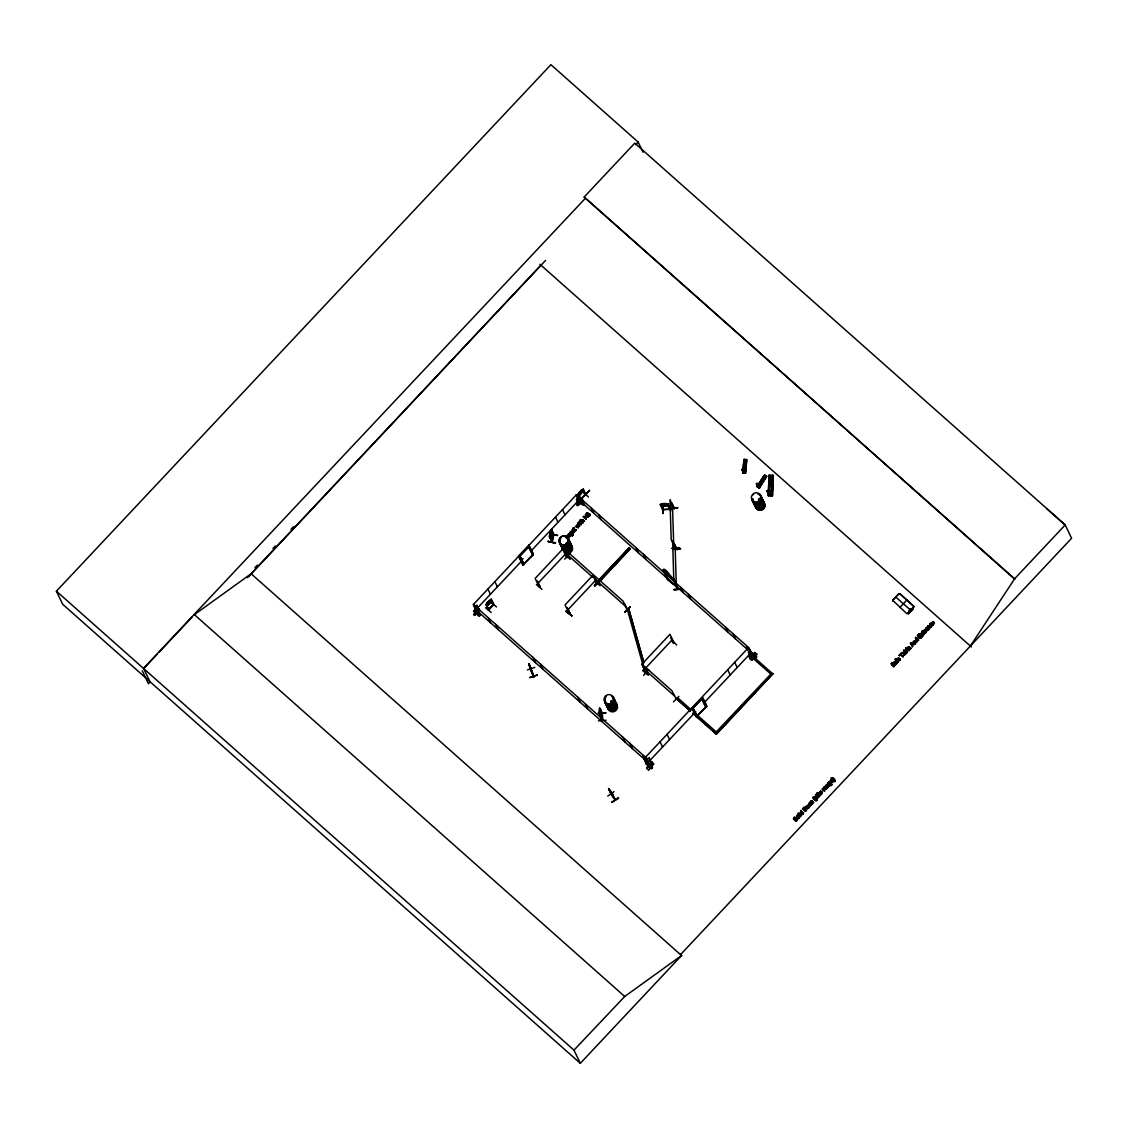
<?xml version="1.0" encoding="UTF-8"?>
<svg xmlns="http://www.w3.org/2000/svg" width="1128" height="1128" viewBox="0 0 1128 1128"><rect width="100%" height="100%" fill="white"/><g stroke="black" fill="none" stroke-linecap="round" stroke-linejoin="round"><path stroke-width="1.5" d="M828.178 782.747L829.01 784.595M571.614 530.569L571.656 531.499M897.239 659.288L898.24 657.864M907.688 648.163L908.223 646.852L909.408 646.809M796.368 816.813L797.284 818.435M831.505 784.453L830.899 784.115M605.835 712.84L598.108 713.277L605.849 712.924M771.03 490.68L771.679 493.993L769.113 494.163L766.913 491.357M768.253 495.728L769.056 475.297L773.272 475.41L772.595 495.7L768.267 495.742L769.099 475.367L770.184 475.438L769.649 490.666M772.088 495.7L772.934 475.339L772.37 495.657L768.774 495.573L768.831 493.514M768.915 490.666L768.859 475.452M769.169 490.666L769.578 475.452M769.395 490.624L770.17 475.452M769.55 494.811L770.72 494.811L769.818 495.389M770.988 495.375L770.72 494.811M771.002 491.625L771.679 494.149M771.848 495.7L772.186 475.339L771.947 495.7M771.34 495.7L772.511 475.424M811.06 805.434L808.846 803.46L809.396 802.939M743.281 469.107L742.125 469.657M551.042 536.872L551.113 534.884L550.506 535.715M804.757 808.24L804.053 809.467L803.136 808.593L804.729 808.113M529.328 664.942L528.919 663.687L531.514 671.583M567.539 556.287L567.877 556.992M598.009 583.035L630.341 548.617L598.094 583.19L596.712 582.64M597.276 582.584L596.077 580.102M596.952 582.386L597.572 583.331M627.182 609.134L623.065 601.125L563.337 548.152L567.046 557.613L564.296 552.17L564.973 551.832L564.296 552.17M626.435 608.838L627.267 609.317L624.263 603.649L627.408 609.67L628.86 609.247L643.862 662.728M646.147 672.683C648.191 674.375 642.086 665.887 643.82 666.93M646.696 673.247L644.99 669.017M643.623 666.761L646.964 672.993M675.785 698.57L676.194 698.881M675.813 699.007L675.644 698.345M552.241 541.299L551.761 541.948L551.888 540.946M552.128 541.877L553.594 534.559M553.947 534.587L552.029 541.933L549.449 535.997L551.973 541.722M551.409 534.291L550.831 532.909M831.928 784.171L831.745 785.017M568.709 535.039L570.289 536.434L568.949 534.122M808.621 804.475C806.266 805.138 812.964 809.298 808.48 804.56M815.685 797.059C821.621 803.15 809.467 793.647 817.236 798.695M924.128 630.002L926.046 632.441L924.791 630.326M568.343 534.658L568.639 533.713M824.497 791.123L822.284 789.163L823.003 788.387M549.787 533.53L549.505 536.801L550.52 531.091M550.055 537.675L550.126 532.867L551.62 531.598M549.9 537.633L551.888 530.287L550.083 537.591M550.464 538.493L552.1 534.404L551.564 529.483L550.436 531.133L551.225 530.78M551.507 536.886L552.452 531.161M803.08 813.33L802.953 814.134M581.428 520.008L581.329 520.219M825.682 785.553L827.896 787.513L825.682 785.553L826.246 785.003M928.147 625.772L927.822 626.717L928.245 625.518M932.828 625.109L932.419 624.433L932.278 625.25M903.754 649.996L904.91 651.082L905.037 650.25M745.537 473.224L746.581 459.618L743.888 459.561L742.661 473.069L745.594 473.224L746.835 459.716L744.029 459.477L742.985 473.083L743.521 472.519M743 472.984L744.55 459.547L743.479 473.111M743.31 473.083L744.55 459.547M744.071 472.632L744.043 471.899M744.283 472.674L743.507 472.632M745.044 473.196L745.932 459.66M551.521 531.401L550.224 536.181L549.872 533.544M551.916 532.233L550.619 536.999L550.267 534.376L552.043 530.329M568.836 537.703L569.386 537.224L567.877 535.885M826.993 788.303L826.754 788.641M905.389 654.353L905.643 654.014M928.189 630.228L928.541 629.621M928.358 629.523L927.272 630.707M673.909 507.868L673.881 508.573M675.503 547.165L675.094 547.7M672.951 542.004L676.997 549.844L672.612 540.862L673.825 580.737M678.154 589.027L674.093 579.115L662.926 569.668C666.479 565.086 683.85 598.855 676.546 586.419M560.842 537.844L561.293 537.802M566.016 543.541L567.031 542.455M566.355 543.64C567.581 541.722 565.339 543.809 567.229 542.765M606.258 696.314L605.609 696.85L606.342 696.582M611.475 701.954L611.179 701.024M610.882 701.87L611.7 702.208L611.898 701.179M613.11 705.902L613.942 705.536M753.532 494.572L752.982 494.741M759.595 499.958L758.636 499.45M892.925 601.365L892.615 600.463M906.757 613.632L892.685 600.279M601.985 719.622L599.574 714.659L601.464 719.255M589.859 514.128L589.888 515.651M894.758 664.279L893.996 666.549M801.543 813.937L802.784 813.387M917.854 640.309L916.556 638.843L915.922 639.477M567.299 537.802L567.596 536.942M810.623 802.685L812.597 803.799L810.947 801.782M825.231 788.204L825.823 788.98M895.392 663.772L895.519 662.587M903.88 653.916L904.275 654.663L905.037 653.958M903.909 654.212L904.487 652.985L904.994 654.268M905.347 650.602L906.489 652.492L907.025 651.998M810.609 801.486L809.453 803.051M810.637 801.867L811.131 800.838L812.329 801.232M586.419 513.254L586.913 515.115M793.548 818.688L794.422 817.222M891.19 663.645L891.642 665.182M570.697 534.249L571.868 533.896M809.072 807.422L808.691 806.731L808.494 807.577M825.766 788.867L826.457 787.823L826.218 788.754M833.098 781.239L833.296 781.831M896.182 663.701L896.422 662.756L896.323 663.504M899.538 660.106L900.088 658.865L900.031 660.247M900.13 658.978L899.707 659.951M908.815 648.896C910.113 650.095 911.198 646.344 910.677 648.882M927.977 629.692L927.385 628.592L926.821 629.635M806.252 807.042L806.59 806.21M897.662 659.161L898.001 658.315M908.11 648.036L908.449 647.19M932.165 622.078L931.996 622.98M770.495 484.448L769.987 483.179M771.552 483.856L770.96 482.784M531.119 670.751C539.762 692.465 525.126 652.534 533.558 675.855M533.544 675.742L530.654 670.187M488.678 601.224L488.114 601.83C486.591 605.665 491.864 600.998 488.621 601.168M581.836 520.219C586.757 528.271 576.239 516.286 581.301 520.868M928.161 626.421L929.43 628.832L927.766 626.604M673.881 507.938L674.206 508.601M675.136 547.841L672.683 542.018M677.674 588.872L677.773 588.407M762.006 480.119L762.345 480.979L763.064 480.415M580.004 491.709C578.424 495.502 583.768 490.962 580.596 491.103L579.947 491.653M601.873 713.249L602.056 720.482C604.636 715.871 597.445 698.754 599.856 715.42L599.885 714.602M568.78 537.591L568.343 538.606M905.389 654L904.205 655.086M806.647 810.031L806.562 808.705M908.407 613.265L908.844 610.685M806.125 808.409L805.025 807.606M915.865 639.364L915.88 640.154M600.251 716.153L600.025 708.722M600.336 716.238L600.561 714.517M797.045 816.376C795.917 818.505 800.485 818.59 798.469 816.517M548.137 541.214L555.484 543.231L548.067 541.496M796.904 819.52L796.636 820.239M930.205 624.165L930.685 625.349M550.506 535.56L551.38 532.148M566.834 538.098L567.581 536.308L566.862 536.322M825.076 787.598L824.794 788.796M894.73 663.49L895.068 661.727M903.584 653.69C904.938 650.884 902.019 655.96 904.726 655.001M815.431 796.791L815.798 795.931L815.798 796.946M924.537 630.073L925.115 629.861M895.9 659.908C897.719 658.837 894.997 660.853 895.815 659.048M921.04 633.682L921.618 632.653L922.831 633.062M828.178 783.1L828.431 782.324M819.464 792.392L821.424 791.447M830.321 780.844L830.631 779.984M897.254 658.639L897.423 659.838M907.702 647.895L908.689 646.739M799.442 817.433L798.892 818.477M799.428 817.8L799.259 816.644M815.741 797.172L816.066 796.368M823.299 788.782L824.85 790.742M572.206 533.882L570.768 534.841M553.51 535.462L551.211 529.511L553.777 535.532M548.067 541.539L555.54 542.723M557.57 535.532L550.111 533.685L557.542 535.377M917.811 640.196L917.459 641L915.922 640.225M487.493 602.338L487.31 604.693L489.862 602.719L490.469 600.392L487.395 602.281L486.083 605.045L487.395 602.281M551.084 536.773L551.423 532.148M806.224 809.509L805.477 810.722L804.335 809.65L805.561 808.818M579.27 492.146L579.186 494.543L582.697 490.92L581.131 490.384L577.874 494.811L579.834 498.661M574.406 530.978L574.067 531.88M611.531 794.38L610.953 793.619M821.748 793.492L822.27 792.434M833.127 780.886L831.815 782.014M934.167 623.206L934.393 622.501M479.146 614.083C470.728 598.785 475.847 611.207 477.708 611.799M649.742 764.784C649.305 766.391 655.312 758.115 650.264 764.953M750.628 657.652C756.352 650.729 748.075 664.448 748.936 653.479M831.449 784.355L830.603 785.398M593.159 574.603L597.093 583.218M646.302 671.978L645.681 672.401M673.924 642.481L673.219 642.805M488.269 609.726L486.379 604.241L488.551 610.206L493.768 604.65L493.035 605.003L491.075 599.25L493.838 604.664L491.075 599.25M797.369 819.647L796.41 821.001L795.31 820.733L795.846 821.283M586.898 514.453L587.209 513.099M794.084 818.843L794.535 817.701M573.165 534.869L573.052 533.798M586.25 513.832L586.602 513.043M793.576 818.449L794.211 817.518M825.301 788.021L825.569 788.839M569.146 547.221L568.145 547.686M614.125 705.733L613.294 706.269M913.891 606.624L907.814 613.561M896.661 663.476L896.266 664.251M571.6 531.387L573.602 532.684L574.462 530.78M523.082 558.642L522.532 559.051M826.697 784.905L828.248 787.132M913.835 641.564L915.034 644.173L912.764 642.1M553.608 534.785L551.211 529.511M796.861 819.929L796.523 818.914L795.325 819.52M568.484 534.178L568.879 534.39M581.371 523.307L582.231 522.856M924.495 632.766L925.609 632.963M932.771 624.997L932.447 625.73M913.497 641.522L914.244 640.803M921.097 633.428L921.844 632.709M800.302 812.597L801.176 811.638L800.401 812.371M915.626 639.097L916.246 638.561L915.682 640.817M771.524 483.799L770.692 484.42M574.772 531.359L574.335 532.063M675.531 547.954L675.461 547.221M802.812 813.161L801.162 812.09L801.599 814.049M800.852 812.555L800.894 813.415M822.199 792.688L820.775 793.506M934.238 622.825L932.814 623.657M930.29 624.01L930.515 625.166M477.666 612.264L478.765 613.59M479.555 610.657L479.71 610.516M577.367 502.016L578.833 504.484M651.871 762.88L650.038 765.136L645.977 756.775L748.738 647.359L752.898 655.706L751.036 657.61L748.329 652.21L750.064 650.362L748.527 652.379M828.713 782.705L829.418 782.183L830.687 783.368M566.341 536.759L565.946 536.533M824.089 787.908L825.217 786.794L824.949 787.993M893.87 662.192L894.081 662.982L895.124 661.84M903.26 652.181L902.95 653.168M925.905 628.888L927.131 628.437L925.679 629.339L926.159 627.803M572.093 530.527L572.093 531.387M572.065 530.78L573.109 530.287M806.308 806.731L807.338 806.252M819.929 792.237L820.267 791.814M908.167 647.726L908.928 647.162M929.81 624.165L929.895 623.798A1.678 1.621 -25.6 0 1 930.459 623.248M577.945 494.868L579.369 492.189M744.452 465.526L745.354 465.103L744.438 464.694M895.294 658.992L895.561 660.275M894.871 665.435L893.432 666.831L892.882 666.281L894.151 665.675M932.687 625.194L931.686 626.068M573.123 534.771L572.122 535.941L572.277 535.123M831.83 784.665L830.828 785.835L830.983 785.017M833.38 781.478L831.125 782.268M824.624 786.47L823.736 787.711L824.23 786.822M576.295 530.089L575.491 530.019L576.112 529.54M539.325 586.842L539.818 586.264L539.48 586.983M597.121 583.359L593.159 575.012L565.043 604.932L569.259 613.576L569.725 612.8M569.175 613.322C571.6 612.8 565.368 607.146 567.243 607.766M596.613 583.613L597.29 583.5M673.924 642.551L669.933 634.331L641.832 664.265L645.879 672.457M493.74 604.467C487.056 608.528 490.342 614.069 486.379 604.241M662.94 504.611L663.405 503.751M758.791 484.969L757.734 483.658M764.53 475.099L756.944 486.676L764.474 475.015L766.659 476.326L758.693 487.677L759.454 488.128M764.826 475.283L756.987 486.478L759.158 487.747M757.663 487.084L764.925 475.297L757.367 486.915M758.369 487L757.649 486.718L758.538 486.323M758.834 487.733L766.25 476.058M758.989 487.846L766.448 476.213M759.13 487.945L766.645 476.27L759.412 488.1M566.989 537.28L567.257 536.096M895.04 662.545L894.758 663.743M770.495 494.882L770.325 493.909M581.005 499.492L578.255 494.078L579.651 498.491M584.981 494.614C565.41 516.229 607.047 471.687 580.497 499.972M585.784 494.572L583.275 489.256L581.131 490.384L583.345 489.312M895.322 663.081L895.801 662.221L896.464 662.869M903.993 653.831L904.529 653.084M825.358 788.134L825.837 787.274L826.5 787.922M970.362 646.048L1014.594 578.819L584.163 197.047L634.782 143.143L1065.213 524.915L1071.6 538.253L680.536 954.626L681.538 955.529L580.314 1063.323L62.66 604.255L56.4 591.185L550.901 64.677L638.166 142.086L643.045 152.252M473.633 611.277L479.344 616.114L473.633 611.277L474.648 610.036L480.415 614.971L479.344 616.114M474.521 610.304L480.147 615.239L474.606 610.079M652.407 767.858L646.725 762.866M809.918 802.727L811.413 805.054M569.654 612.913L569.344 613.477M580.455 503.299C581.47 500.804 576.084 508.432 580.511 502.468M810.75 801.374L811.709 800.894M928.288 626.336L929.782 628.465M759.468 500.099L758.538 500.395M817.039 793.689C817.236 792.688 817.814 795.48 818.195 793.957M586.814 513.705L587.547 513.043M891.712 663.856L892.445 663.193M823.13 788.289L823.44 788.698M824.356 787.57L825.386 786.963M574.208 531.514L573.489 532.106M808.452 807.465L807.535 808.085M568.258 538.042L567.652 537.041M536.406 584.501L542.032 589.422M566.016 611.334L571.924 615.944L566.03 611.291M642.805 670.244L648.515 675.094L642.593 670.483M927.85 629.776L927.117 630.171M581.484 520.107L582.725 519.684M661.121 504.399L660.402 504.752L661.121 504.399L663.701 509.912L662.869 509.461M669.581 508.954L670.525 509.066L663.447 509.391M670.342 509.179L667.945 503.849L667.282 504.244L667.945 503.849M485.576 607.696L491.202 612.49M569.626 532.74L570.655 531.556L572.925 533.657M907.589 652.012L906.531 653.225L903.401 650.377M828.333 782.635L829.362 781.45L831.632 783.551M932.221 625.138L931.22 625.575M826.598 788.796L825.372 789.332M801.359 814.43L802.91 814.035M930.332 624.108L931.15 623.587M830.434 783.875L829.418 784.143M566.002 536.646L567.511 535.744M902.597 653.056L904.529 652.407M925.496 628.677L926.61 627.732M571.797 530.428L573.56 529.991M929.951 623.897L931.291 623.431M799.244 817.927L798.342 818.59M581.301 523.857L582.26 522.842M551.197 535.081L550.605 533.713M897.789 658.71L899.044 658.555L897.691 659.344M895.435 658.808L895.435 660.204M891.374 663.518L891.994 662.77M589.831 515.538L589.084 516.398M900.172 659.894L899.199 660.641M934.435 623.417L932.602 624.108M808.776 807.775L806.379 808.113M808.621 808.127L809.157 807.197M804.659 808.621L804.053 809.467M477.736 611.827L478.089 612.236M578.734 504.301L580.596 503.046L576.563 494.642L473.802 604.058L477.863 612.433M651.533 763.36L651.631 763.543M806.435 810.172L805.434 811.413L802.487 808.804L804.081 807.338M645.78 762.345C636.361 742.816 656.017 775.147 646.189 762.091M646.513 759.595L643.186 757.001M648.952 765.193L645.554 762.091L643.355 756.803M747.455 649.784L746.426 647.077M646.725 768.041C662.15 755.083 641.226 768.182 648.713 769.874L653.591 763.896L648.713 769.86M646.781 768.154L651.857 762.302L653.761 764.051M647.007 768.337L652.054 762.528M754.829 652.506L749.838 658.414L754.829 652.506L756.817 654.325M755.069 652.731L750.317 658.837L754.914 652.576M751.77 660.134C762.598 643.355 752.841 665.943 749.782 658.315M599.758 709.216L599.588 715.335M646.598 763.12L652.59 767.689L651.519 768.831L645.822 763.952L646.725 762.965M474.536 615.38C482.037 608.923 480.218 605.384 473.548 614.506L474.536 615.38L479.442 609.444M579.355 499.239L577.945 497.631L582.048 504.625L580.398 502.876L582.203 504.357L580.751 501.565M478.808 614.196L477.214 612.786L478.737 613.618M582.499 499.704L577.494 505.499M580.271 503.06L582.133 504.244M744.409 464.651L744.466 465.568M537.139 581.089L539.889 586.518L537.337 581.258M565.043 551.127L567.962 556.499M564.691 559.135L569.936 553.495M570.246 559.375L564.564 554.341M594.357 577.141L597.657 583.514M594.682 577.776L598.009 583.373M594.202 578.692C594.921 577.24 594.978 582.979 596.853 584.149M594.512 580.976L600.138 585.756M598.573 580.962L594.371 585.474L595.034 586.052L599.194 581.498M594.752 585.784L598.813 581.117M594.625 585.686L599.109 581.047M630.129 606.892L624.616 612.293L630.171 606.92M670.793 637.856C671.512 636.319 671.555 642.565 673.571 643.214M643.609 675.404L648.783 669.708M676.744 644.99L671.357 639.83M646.231 672.81L642.17 664.336L671.992 690.787L676.151 698.754M678.859 696.371L673.501 701.856M150.235 681.862L148.459 683.765L142.255 670.808M248.71 576.337L251.121 573.757L681.538 955.529L624.715 996.475L194.171 614.45L143.552 668.354L149.925 681.65M476.89 605.186L475.156 607.033M576.352 499.676C578.636 493.937 575.224 504.709 578.932 504.851M578.664 504.724L580.398 502.876M584.53 504.103L583.557 505.161L580.215 502.016M649.065 757.889L647.331 759.75M649.841 764.967L651.772 763.289L649.263 758.058M750.881 656.989L752.277 655.1M751.079 651.899L756.789 656.722L755.816 657.624M143.679 668.594L156.933 654.48M159.344 651.913L191.887 617.27M194.171 614.45L585.361 198.316M635.769 144.638L638.166 142.086M254.914 567.736L257.325 565.184M272.948 548.532L275.359 545.98M290.996 529.328L293.393 526.762M247.497 577.606L540.946 265.165M248.794 576.394L545.529 260.455M518.894 556.16L522.955 565.043L518.485 556.034L529.046 545.289M528.933 545.473L533.248 554.074L523.575 564.282L519.557 555.78L528.468 546.276L532.952 555.314L523.646 564.141L519.585 555.667L528.412 546.389L532.952 555.314M477.482 608.034L522.349 560.264M530.668 551.395L579.073 499.873M490.934 602.028L496.517 606.977M488.41 609.853L493.542 604.227M577.776 522.659L578.565 522.574M583.796 516.116L583.331 516.793L587.265 517.005M587.307 517.117L585.263 514.565L588.266 517.287L584.078 516.779M574.561 528.172L573.912 528.849L574.194 527.777L573.602 528.581L572.911 527.904L573.25 528.947M574.251 527.89L573.602 528.581M575.872 526.156L577.903 527.185M576.69 525.126C583.162 527.171 573.405 522.884 577.959 527.298M579.256 525.916C575.054 520.064 583.261 529.328 577.381 525.549M578.509 523.195L581.131 524.901L578.861 522.828M579.157 522.504L581.357 523.97M580.398 521.192C579.933 521.869 580.032 521.333 581.428 523.42M588.111 512.887L586.645 513.141M573.517 529.117L574.786 530.315M572.291 531.655C574.631 528.426 572.192 532.909 571.966 530.978M573.151 532.233L573.771 530.089M588.055 516.215L589.535 514.65M567.666 534.742L570.232 536.322M582.894 520.389L584.558 521.235L583.077 519.853M583.275 516.68L586.278 519.402L584.022 516.666M563.253 548.49L535.151 578.424L539.311 587.053M537.647 583.641L565.762 553.721M567.553 610.163L595.654 580.229M629.255 547.658L596.923 582.076L629.255 547.658L630.411 548.786M645.498 668.241L672.443 639.562M690.463 711.162L676.786 699.036L677.731 697.781L691.478 710.062M692.098 708.426L702.659 697.668L692.352 708.638C697.682 722.272 699.36 717.732 692.521 707.453L701.842 698.627L693.015 707.89M692.916 707.947L701.842 698.443C706.833 712.163 709.117 707.693 702.406 697.456M648.473 762.006L695.722 711.712M704.041 702.843L751.248 652.576M696.371 714.306L695.426 715.561L692.944 713.361M716.393 734.159L772.821 673.839L716.393 734.159L696.667 716.661L697.612 715.406L716.252 731.945M772.906 673.994L753.095 656.341L752.15 657.596L770.706 673.966M705.931 706.988L697.062 716.421L692.521 707.453M907.18 613.59L913.708 606.963M908.491 613.505L913.186 608.753L908.576 613.674L913.186 608.753L910.381 609.049M905.516 648.106L909.013 650.588L905.869 647.74M915.64 637.334L918.784 640.182M901.272 652.9L899.086 655.396L901.667 653.323M910.86 642.692L910.451 643.284L914.794 644.426L913.285 644.271L912.214 645.399L912.834 646.513M919.292 633.865L917.501 635.614L919.25 633.753L918.277 635.642L919.08 636.347L920.307 634.881L919.376 636.559L920.533 637.63L921.9 636.178L920.533 637.63M925.383 633.062L924.481 633.428L921.943 631.257L923.522 630.651L922.93 631.44M900.313 654.592L899.425 655.706L900.313 654.592L902.964 657.018M918.22 635.529L919.644 634.176M893.009 663.038L891.557 663.306M922.281 631.962L921.943 631.257M895.985 660.726L898.255 662.037L895.942 660.613M896.915 659.753L896.337 660.359L896.548 659.358M924.283 632.653L923.522 630.651M898.988 658.442L897.93 659.725M909.436 647.317L908.378 648.6L909.14 647.119M933.251 621.965L932.193 623.248L932.955 621.768M912.834 644.074C913.201 646.57 909.633 641.24 912.89 644.187M909.605 646.823L909.253 649.178M932.87 623.756L933.674 621.683M912.27 645.512L913.285 644.271M923.917 634.711L922.605 633.485M926.046 632.441L924.819 630.679M930.727 627.464L928.852 625.871M916.331 642.791L915.005 641.564M920.504 638.335C926.201 631.595 918.967 643.157 917.501 635.614M922.634 636.079L920.363 634.006M1014.594 578.819L1065.213 524.915M580.314 1063.323L573.983 1050.126L624.715 996.475M797.27 814.092L800.358 816.827M798.229 813.288L798.582 812.752M803.714 813.26L800.57 810.412L801.232 811.751M813.485 796.876L813.161 797.99M815.727 794.662L815.685 794.549M820.775 795.085L817.278 792.617L820.423 795.466M830.955 778.221L833.409 778.292M815.276 794.972L816.066 794.887M801.585 815.53L798.962 813.824L801.232 815.896M818.674 797.327L816.066 795.621L818.336 797.693M816.46 793.858L817.039 795.184M804.391 809.763L805.364 808.861M819.83 792.434L820.155 793.111L820.634 791.56M807.197 808.127L808.212 806.224L806.999 808.015M820.38 793.252L821.833 791.715L820.817 793.619M831.674 782.071L832.224 779.786M831.294 781.817L832.69 780.167M806.182 810.454L805.434 811.413M810.947 802.346L812.245 804.165M813.781 802.53L812.273 801.134M819.591 796.354L817.631 794.563M829.179 786.145L826.866 784.862M834.79 781.563L835.101 780.435M665.083 503.567L666.281 506.049L663.701 506.162L662.489 503.708L661.671 504.724L663.884 505.696L666.69 504.301C665.28 502.848 659.542 503.455 660.726 505.654L663.673 506.275L668.439 505.006M524.139 564.578L520.064 556.104L528.891 546.826M663.476 571.106L673.176 578.932L663.476 571.106L667.536 579.581L677.237 587.406M667.536 579.581L666.507 576.267M696.582 715.928L705.902 707.101L701.799 698.528M580.469 494.628L583.613 490.144M588.421 496.954L582.88 491.78M750.134 652.872L755.986 657.568L750.275 652.745M751.784 655.213L752.686 655.185M895.491 658.921L896.041 659.006M816.827 793.224L817.56 793.181M479.076 610.403L477.088 605.355M589.62 515.806L587.984 516.13M903.246 652.943L903.74 652.492M934.238 623.657L933.448 624.165M910.437 649.009L909.647 649.516M821.41 794.027L822.199 793.52M576.07 530.202L575.28 530.512M806.21 806.153L807.31 805.745M572.77 535.264L572.122 535.941M830.969 780.379L831.815 780.181M832.718 781.676L832.013 782.028M921.604 633.428L922.986 635.713M914.004 641.508L915.062 641.677M572.46 534.94L571.84 535.391M677.787 588.478L678.111 589.112L676.814 586.405M826.598 784.439L827.896 784.327M796.777 816.193L798.046 815.784M894.236 661.882L895.435 661.389M892.107 663.25L891.656 664.392M905.389 649.869L904.91 651.082M589.056 515.849L589.197 514.312M893.968 665.999L894.095 664.462M802.741 814.247L801.627 814.529M809.707 802.431L810.581 802.078M567.003 557.57L567.187 556.696M610.953 701.038L612.236 701.475M904.811 654.353L903.895 654.268M585.418 494.388L583.021 489.171M770.156 483.052L771.496 483.221M796.65 820.69L795.804 821.17M194.284 614.704L251.121 573.757M646.048 672.02L646.88 672.88M611.122 794.38L608.584 788.514L612.871 794.662M608.965 789.459L612.927 794.605M609.599 789.811L610.826 792.011M610.121 790.587L612.476 794.183M610.601 791.25L611.461 792.561M611.009 791.8L615.352 799.865L614.859 799.019M614.055 791.616L607.752 796.1M613.265 795.494L612.546 794.07M612.123 802.22L618.37 797.637M612.067 802.149L618.666 798.088L612.01 802.036M587.998 514.918L588.858 514.396M892.304 665.196L894.335 664.688M892.953 664.279L891.755 664.491M892.629 664.618L894.659 664.223M794.563 819.111L795.367 818.731M795.057 819.083L796.142 818.449M588.097 514.227L589.154 513.804M830.885 779.913L831.787 779.688M795.663 819.295L796.918 819.365M899.495 659.993L898.551 660.134M794.465 817.335L795.113 817.433M674.304 508.784L669.976 499.648L671.188 539.522L674.516 546.474M602.07 713.784L599.715 707.975M797.002 815.995L797.764 815.741M665.619 504.766L663.109 504.977M797.242 816.348L798.102 816.334M830.391 784.58L829.475 784.735M917.628 641.324L916.697 641.451M587.942 514.805L587.223 515.059M795.268 819.421L794.183 819.605M570.415 532.571L571.966 533.474M489.157 600.434L491.385 599.391M488.664 604.777C483.179 607.851 492.865 602.563 491.723 600.279M660.416 504.822L662.545 503.807M759.384 499.281L758.354 499.351L759.229 499.168M578.34 495.7L580.525 494.684M677.336 587.505L678.182 587.801M599.476 710.555L600.04 713.234L599.504 711.373M766.941 490.567L766.575 491.357M762.387 479.908L763.078 480.443M572.375 529.878L573.306 529.864M820.409 791.137L819.52 792.956M529.258 664.618L530.47 667.734M529.201 665.252L530.865 670.836M529.779 666.972L530.527 668.34M529.977 667.649L533.516 675.376M534.757 667.395L527.425 669.877M531.175 670.131L529.624 665.562M529.878 677.406L537.21 674.939M529.963 677.66L537.295 675.193M628.86 609.247L627.337 609.515L645.244 673.176L646.682 672.753L645.752 669.412M669.722 509.08L670.455 509.334L662.77 509.757M910.479 609.12L913.074 608.598M759.045 485.068L759.313 486.859L756.197 483.616L759.37 486.774L758.848 484.885M804.024 807.225L804.913 807.521M766.927 490.722L771.03 490.835M575.661 530.611L574.928 530.357M909.365 649.573L911.015 648.191M899.242 660.754L898.339 660.585M807.831 808.635L806.929 808.48M767.407 490.609L770.551 490.708M663.419 503.835L665.449 504.399M667.282 504.174L669.849 509.461M670.765 505.429L670.596 511.336M806.872 806.069L807.634 806.435L806.28 807.239M674.304 507.981L671.498 502.82L673.853 508.46M671.809 507.727L677.97 507.713L671.527 508.136M674.389 544.02L676.941 549.195M671.512 548.335L679.141 547.616M674.149 589.874L681.82 588.943L674.149 589.817M599.391 712.092L600.209 714.729L600.054 709.836M742.238 469.022L743.084 469.065M830.011 784.876L828.967 784.496M523.575 564.282L522.955 565.043M905.812 649.714L906.616 649.968M768.817 484.744L772.666 484.73M768.704 493.232L772.088 493.5M569.414 612.631L567.046 607.597M669.679 509.264L667.254 503.906M743.93 460.887L746.482 461.028M743.845 461.803L746.398 461.944M743.719 463.171L746.257 463.27M743.606 464.398L746.144 464.496M746.031 465.906L743.479 465.765M741.801 470.108L743.267 472.012L744.973 472.012M743.267 472.012L744.959 472.11L744.536 469.84M573.32 532.726L572.136 532.162M905.883 650.221L907.293 651.476M675.348 583.909L675.362 583.317M794.605 819.788L793.83 819.393M820.634 791.109L821.678 791.644M816.178 800.598L817.363 800.316M832.097 777.841L831.336 777.657M805.519 808.705L806.294 809.453M831.547 778.123L832.661 778.475M798.116 818.716L797.228 818.336M582.274 519.486L583.12 519.966M921.985 632.582L924.269 634.331M533.248 675.926L529.229 664.547M926.765 627.619L928.936 629.368M825.217 786.286L827.402 788.035L825.428 786.329M665.055 503.511L668.044 504.089M663.673 506.275L660.796 505.555M831.886 778.165L833.366 778.842M816.376 800.274L815.615 799.963A3.44 3.299 -25.6 0 1 814.571 799.329M550.915 531.979L550.351 534.39M744.212 469.84L743.451 469.065M816.221 800.711L814.867 800.147M585.178 495.121L582.541 489.665M894.01 663.842L895.012 664.815M831.491 780.012L832.111 780.379L830.758 781.168M767.378 491.639L766.575 491.202M797.99 815.671L799.132 816.489M914.582 640.69L916.683 642.424M571.078 534.475L570.035 533.643M531.26 668.777L528.835 663.715M815.558 800.542L814.233 799.667M926.257 629.748L926.976 630.764M895.392 664.378L894.701 663.631M756.789 483.207L757.508 483.63M575.463 526.438L578.255 527.946L577.324 525.436M908.844 649.573L907.998 648.868M820.606 794.084L819.76 793.365M930.91 626.111L929.726 624.841M833.042 778.024L834.325 779.039M898.607 660.232L899.411 658.16M798.271 815.755L799.315 816.742M763.741 476.242L765.898 477.454M762.5 478.216L764.657 479.485M761.823 479.259L763.994 480.528M761.076 480.443L763.233 481.712M759.905 486.563L757.988 485.576M832.972 778.531L834.452 780.054M899.693 593.568L913.99 606.469M828.615 783.199L829.461 784.256M932.377 624.08L931.446 622.712M806.703 808.438L805.956 807.62M665.308 576.154L665.111 575.717M570.303 534.7L569.569 533.868M801.148 814.374L800.26 813.26M811.808 801.416L813.429 802.91M581.089 501.199L583.472 503.046M580.074 502.157L583.557 505.161M750.938 653.817L755.732 657.864M566.228 611.08L571.882 615.832M582.753 499.944L581.766 499.069L576.605 504.78L577.592 505.654M478.568 614.097L477.158 612.842M1014.777 579.2L584.163 197.047M539.931 264.276L971.377 646.936M899.848 593.666L914.018 606.652M929.585 625.702L931.079 627.083M929.416 626.237L930.67 627.351M927.174 626.759L929.387 628.733M924.114 633.189L922.648 632.343M915.287 637.715L916.303 638.674M905.925 647.853L909.013 650.588M904.473 652.294L906.038 653.746M900.68 654.198L903.345 656.623M896.295 660.247L898.255 662.037M895.801 661.53L897.366 662.982M746.242 647.275L748.343 649.136M578.749 499.887L747.892 649.911M749.979 653.225L752.08 655.086L749.57 649.869M579.806 521.982L579.115 521.305L579.454 522.363M573.87 528.75L574.97 529.793M828.037 784.383L829.531 785.765M827.867 784.905L829.136 786.033M565.847 553.369L593.074 577.522M595.739 579.891L625.561 606.342M822.284 789.163L824.455 791.01M817.278 794.93L819.238 796.735M706.861 706.466L702.293 697.654M644.68 669.567L674.502 696.018M690.378 710.992L676.786 699.036M692.86 713.192L695.356 715.406M716.322 734.004L696.667 716.661M696.568 717.436L692.268 708.328M475.692 609.614L647.331 761.851M645.865 762.02L648.84 764.516M680.607 954.556L681.608 955.458M56.4 591.185L573.983 1050.126M1046.742 508.615L1065.396 525.295M673.783 584.29L667.494 578.326M611.024 793.633L615.211 799.526M614.915 799.724L612.194 794.183L613.336 795.437M615.014 799.921L610.84 794.14M577.762 494.572L578.438 494.247L580.948 499.478M531.133 669.524L528.609 663.913M477.158 612.659L473.182 604.382L644.821 756.62L648.84 765.024M752.376 655.298L749.401 650.066M793.886 819.506L793.492 818.575M589.704 513.959L590.099 514.664M814.317 799.132L813.824 798.37A3.638 3.497 -25.6 0 1 813.471 797.369M577.832 523.914L579.2 525.803M834.198 779.617L834.607 780.407M911.015 643.298L912.03 645.103M910.395 643.171L912.467 646.908M813.556 798.934L813.119 797.891M906.87 600.025L899.848 607.499M910.818 610.375L895.9 597.149M772.849 477.341L769.042 477.426M772.807 478.723L769 478.808M765.39 478.244L763.247 477.031M771.82 673.035L715.237 733.031M750.064 650.362L752.63 656.017L752.179 655.424M749.133 649.502L747.878 646.894L576.239 494.656L579.989 502.707M732.946 633.654L735.456 638.871M725.501 627.041L727.997 632.258M660.43 504.456L663.024 510.011M680.551 548.772L672.866 549.28M734.68 662.319L737.19 667.55M662.954 513.451L662.347 507.586M727.687 669.764L730.197 674.995M688.221 593.977L690.717 599.208M681.763 588.83L674.093 589.338M680.762 587.364L683.272 592.595M674.741 583.655L676.772 587.899M643.482 554.299L645.991 559.53M636.037 547.686L638.533 552.917M598.756 514.622L601.252 519.853M591.298 508.009L593.807 513.24M645.244 673.176L646.612 672.584L645.667 669.242M562.505 509.616L565.015 514.833M667.057 734.328L669.553 739.559M555.512 517.061L558.022 522.278M660.063 741.773L662.559 747.004M565.551 551.578L568.117 556.851M551.493 529.469L554.031 534.884M549.449 535.997L552.269 541.369M629.889 743.38L632.399 748.611M622.444 736.767L624.94 741.998M528.792 545.064L533.248 554.074M606.018 720.298L598.39 720.862M599.391 708.694L601.901 713.996M599.574 714.659L602.366 720.538L602.126 713.107M585.164 703.703L587.66 708.934M577.705 697.09L580.215 702.321M608.584 788.514L611.489 794.394M540.425 664.025L542.935 669.256M532.98 657.412L535.476 662.644M494.882 581.625L497.377 586.842M487.888 589.07L490.384 594.287M490.595 599.758L493.049 605.045M495.7 624.348L498.195 629.579M488.241 617.735L490.736 622.966M529.864 666.465L530.287 667.564M834.875 779.8L835.157 780.548M628.775 609.092L643.792 662.559M530.851 669.144L531.119 670.201M834.748 780.957L834.847 781.676M813.429 796.763L813.528 797.468A3.638 3.497 -25.6 0 0 813.866 798.469M670.342 505.358L670.568 509.941M675.108 546.093L676.264 584.219M672.485 504.879L673.698 544.739M567.497 539.269A4.822 4.625 -25.6 0 1 567.751 547.334A4.822 4.625 -25.6 0 1 560.461 543.738M567.497 539.128A4.893 4.695 -25.6 0 1 567.751 547.306A4.893 4.695 -25.6 0 1 560.334 543.654M568.089 540.481A4.822 4.625 -25.6 0 1 570.204 546.361A4.822 4.625 -25.6 0 1 564.31 549.124A4.822 4.625 -25.6 0 1 561.222 543.865M561.166 543.738A4.822 4.625 -25.6 0 0 564.31 549.124A4.822 4.625 -25.6 0 0 570.274 546.488A4.822 4.625 -25.6 0 0 568.145 540.608M560.221 539.692A4.822 4.625 -25.6 0 0 562.534 546.107A4.822 4.625 -25.6 0 0 568.963 543.09A4.822 4.625 -25.6 0 0 565.523 537.196A4.893 4.695 -25.6 0 1 569.118 543.259A4.893 4.695 -25.6 0 1 562.576 546.333A4.893 4.695 -25.6 0 1 560.221 539.804M568.413 539.706A4.822 4.639 -25.6 0 1 567.088 547.404A4.822 4.639 -25.6 0 1 560.334 543.499M566.82 537.83A4.822 4.639 -25.6 0 1 568.949 543.71A4.822 4.639 -25.6 0 1 563.041 546.488A4.822 4.639 -25.6 0 1 559.883 541.073M565.593 537.21A4.893 4.695 -25.6 0 1 569.076 543.188A4.893 4.695 -25.6 0 1 562.548 546.262A4.893 4.695 -25.6 0 1 560.193 539.734M570.486 544.063A4.822 4.625 -25.6 0 1 569.161 551.747A4.822 4.625 -25.6 0 1 562.421 547.841M570.5 543.922A4.893 4.695 -25.6 0 1 570.697 550.605A4.893 4.695 -25.6 0 1 563.831 551.028M563.027 550.083A4.893 4.695 -25.6 0 1 562.308 547.771M570.049 544.584A4.822 4.625 -25.6 0 1 571.656 551.366A4.822 4.625 -25.6 0 1 564.508 552.255M563.196 550.238A4.822 4.625 -25.6 0 1 563.126 547.841M568.738 541.722A4.893 4.695 -25.6 0 1 570.895 547.686A4.893 4.695 -25.6 0 1 564.916 550.492A4.893 4.695 -25.6 0 1 561.702 545.021A4.822 4.625 -25.6 0 0 563.112 549.364M570.373 543.809A4.822 4.639 -25.6 0 1 570.571 550.408A4.822 4.639 -25.6 0 1 563.803 550.816M563.013 549.9A4.822 4.639 -25.6 0 1 562.294 547.602M568.78 541.933A4.822 4.639 -25.6 0 1 570.909 547.827A4.822 4.639 -25.6 0 1 565.001 550.591A4.822 4.639 -25.6 0 1 561.843 545.191M568.667 541.694A4.822 4.625 -25.6 0 1 570.613 547.954A4.822 4.625 -25.6 0 1 564.127 550.041M760.864 496.771A4.822 4.625 -25.6 0 1 758.961 504.695A4.893 4.695 -25.6 0 1 752.813 499.239M752.94 499.337A4.822 4.625 -25.6 0 0 758.961 504.695A4.893 4.695 -25.6 0 0 760.878 496.63M760.441 497.293A4.836 4.639 -25.6 0 1 760.695 505.372A4.836 4.639 -25.6 0 1 753.363 501.763A4.836 4.639 -25.6 0 0 760.667 505.33A4.836 4.639 -25.6 0 0 760.413 497.236M760.187 495.192A4.893 4.695 -25.6 0 1 758.848 503.003A4.893 4.695 -25.6 0 1 751.995 499.041M760.751 496.531A4.822 4.625 -25.6 0 1 758.848 504.442A4.822 4.625 -25.6 0 1 752.813 499.098A4.893 4.695 -25.6 0 0 758.904 504.597A4.893 4.695 -25.6 0 0 760.85 496.56M760.963 496.249A4.822 4.625 -25.6 0 1 758.27 503.243A4.822 4.625 -25.6 0 1 752.122 499.112M758.002 494.261A4.822 4.625 -25.6 0 1 759.158 494.656M760.159 495.121A4.893 4.695 -25.6 0 1 758.82 502.919A4.893 4.695 -25.6 0 1 751.967 498.957M760.06 495.093A4.822 4.625 -25.6 0 1 758.735 502.778A4.822 4.625 -25.6 0 1 751.995 498.872M761.823 500.212A4.822 4.625 -25.6 0 1 763.952 506.077A4.822 4.625 -25.6 0 1 758.058 508.855A4.822 4.625 -25.6 0 1 754.9 503.455M763.43 502.073A4.836 4.639 -25.6 0 1 762.105 509.786A4.836 4.639 -25.6 0 1 755.337 505.88M763.402 502.03A4.836 4.639 -25.6 0 1 762.077 509.743A4.836 4.639 -25.6 0 1 755.309 505.823M760.483 497.448A4.794 4.611 -25.6 0 1 760.737 505.485A4.794 4.611 -25.6 0 1 753.462 501.889M761.132 498.618A4.893 4.695 -25.6 0 1 763.289 504.583A4.893 4.695 -25.6 0 1 757.297 507.389A4.893 4.695 -25.6 0 1 754.096 501.904M761.019 498.52A4.822 4.625 -25.6 0 1 763.148 504.399A4.822 4.625 -25.6 0 1 757.255 507.163A4.822 4.625 -25.6 0 1 754.096 501.763M613.477 698.472A4.822 4.625 -25.6 0 1 612.166 706.156A4.822 4.625 -25.6 0 1 605.426 702.25M613.491 698.331A4.893 4.695 -25.6 0 1 612.151 706.142A4.893 4.695 -25.6 0 1 605.299 702.18M611.771 696.202A4.893 4.695 -25.6 0 1 613.928 702.18A4.822 4.639 -25.6 0 1 608.006 705.014A4.822 4.639 -25.6 0 1 604.848 699.6M604.735 699.501A4.893 4.695 -25.6 0 0 607.95 704.986A4.893 4.695 -25.6 0 0 613.928 702.18A4.822 4.639 -25.6 0 0 611.785 696.343M613.378 698.232A4.822 4.639 -25.6 0 1 612.053 705.931A4.822 4.639 -25.6 0 1 605.299 702.011M611.658 696.117A4.822 4.625 -25.6 0 1 613.604 702.363A4.822 4.625 -25.6 0 1 607.132 704.464A4.822 4.625 -25.6 0 1 605.186 698.204M615.451 702.589A4.822 4.625 -25.6 0 1 614.125 710.273A4.822 4.625 -25.6 0 1 607.386 706.368M614.436 701.757A4.893 4.695 -25.6 0 1 616.593 707.721A4.893 4.695 -25.6 0 1 610.601 710.541A4.893 4.695 -25.6 0 1 607.4 705.056A4.893 4.695 -25.6 0 0 610.572 710.457A4.893 4.695 -25.6 0 0 616.551 707.651A4.893 4.695 -25.6 0 0 614.393 701.686A4.822 4.639 -25.6 0 1 616.452 707.552A4.822 4.639 -25.6 0 1 610.544 710.316A4.822 4.639 -25.6 0 1 607.386 704.901M614.971 703.026A4.822 4.625 -25.6 0 1 617.101 708.906A4.822 4.625 -25.6 0 1 611.207 711.669A4.822 4.625 -25.6 0 1 608.048 706.283M613.702 700.234A4.893 4.695 -25.6 0 1 613.956 708.426A4.893 4.695 -25.6 0 1 606.54 704.774M613.745 700.46A4.822 4.639 -25.6 0 1 613.999 708.525A4.822 4.639 -25.6 0 1 606.695 704.929M614.647 700.897A4.822 4.625 -25.6 0 1 613.322 708.581A4.822 4.625 -25.6 0 1 606.582 704.676M672.908 549.322L680.579 548.504L672.923 549.435M892.798 600.124L898.833 593.807L892.798 600.124M662.587 506.063L662.94 513.536L662.573 505.978M772.75 480.782L768.901 480.796L772.75 480.782M772.694 482.601L768.845 482.629L772.694 482.601M562.745 545.12A4.822 4.625 -25.6 0 0 568.427 539.071A4.822 4.625 -25.6 0 0 560.362 537.464A4.822 4.625 -25.6 0 0 562.745 545.12M562.801 545.247A4.822 4.625 -25.6 0 0 568.484 539.198A4.822 4.625 -25.6 0 0 560.433 537.591A4.822 4.625 -25.6 0 0 562.801 545.247M755.097 501.96A4.836 4.639 -25.6 0 0 760.808 495.897A4.836 4.639 -25.6 0 0 752.714 494.275A4.836 4.639 -25.6 0 0 755.097 501.96M763.938 505.95A4.893 4.695 -25.6 0 0 761.781 499.986A4.822 4.625 -25.6 0 1 763.839 505.837A4.822 4.625 -25.6 0 1 757.945 508.601A4.822 4.625 -25.6 0 1 754.787 503.215A4.893 4.695 -25.6 0 0 757.96 508.756A4.893 4.695 -25.6 0 0 763.938 505.95M615.169 704.887A4.822 4.625 -25.6 0 0 613.054 699.007A4.822 4.625 -25.6 0 1 615.127 704.803A4.822 4.625 -25.6 0 1 609.275 707.651A4.822 4.625 -25.6 0 1 606.131 702.25A4.822 4.625 -25.6 0 0 609.233 707.566A4.822 4.625 -25.6 0 0 615.127 704.803M607.766 703.773A4.822 4.625 -25.6 0 0 613.449 697.724A4.822 4.625 -25.6 0 0 605.398 696.117A4.822 4.625 -25.6 0 0 607.766 703.773"/></g></svg>
